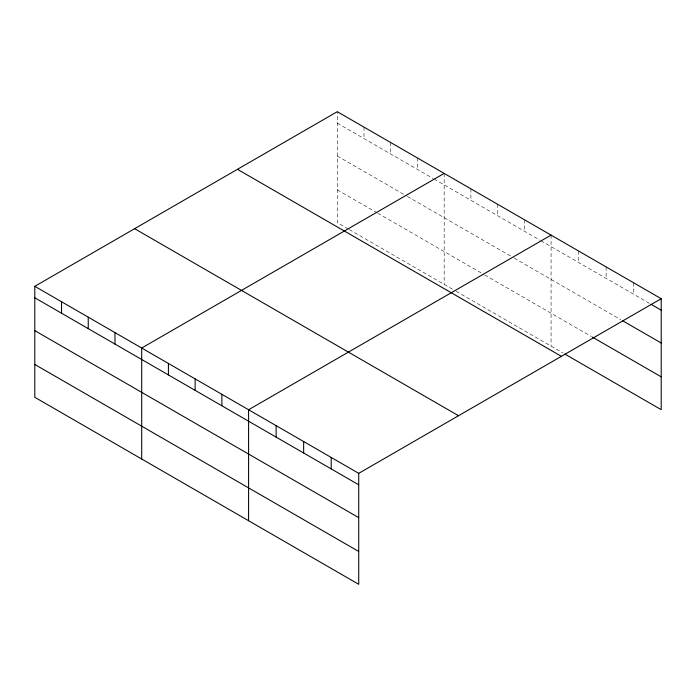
<?xml version="1.0" encoding="UTF-8"?>
<svg xmlns="http://www.w3.org/2000/svg" width="696" height="696" viewBox="0 0 696 696"><rect width="100%" height="100%" fill="white"/><g stroke="black" fill="none" stroke-linecap="round" stroke-linejoin="round"><path stroke-width="0.52" stroke-dasharray="3.48 2.61" d="M337.273 123.149L433.112 178.481M434.034 179.011L540.009 240.198M540.931 240.729L650.186 303.804M337.273 155.991L406.386 195.889M407.308 196.42L513.283 257.607M514.205 258.138L620.815 319.69M337.273 189.825L376.901 212.698M377.824 213.237L483.798 274.415M484.72 274.946L591.452 336.568M348.331 229.045L337.273 222.659L337.273 111.691M349.253 229.576L455.228 290.763M456.15 291.293L562.994 352.985M633.664 282.811L633.664 294.269M606.129 266.907L606.129 278.374M578.602 251.012L578.602 262.479M551.067 235.118L551.067 346.095M524.34 219.692L524.34 231.15M497.623 204.259L497.623 215.725M470.896 188.834L470.896 200.291M444.17 173.4L444.17 284.377M417.443 157.975L417.443 169.433M390.726 142.549L390.726 154.007M363.999 127.116L363.999 138.582"/><path stroke-width="1.04" d="M358.727 517.641L358.727 473.341L34.8 286.317L34.8 397.294L358.727 584.309L358.727 517.641L34.8 330.626M34.8 286.317L337.273 111.691L661.2 298.706L661.2 409.683L564.83 354.038M444.17 173.4L141.697 348.035L141.697 459.012M551.067 235.118L248.594 409.753L248.594 520.73M358.727 473.341L661.2 298.706M651.108 304.335L661.2 310.164M622.65 320.752L661.2 343.006M592.366 337.099L661.2 376.84M237.458 169.319L561.385 356.335M134.615 228.688L458.542 415.712M34.8 297.784L358.727 484.799M34.8 364.46L358.727 551.476M331.192 457.437L331.192 468.904M303.656 441.542L303.656 453.009M276.121 425.647L276.121 437.105M221.867 394.319L221.867 405.785M195.141 378.894L195.141 390.352M168.415 363.469L168.415 374.926M114.971 332.61L114.971 344.068M88.244 317.176L88.244 328.642M61.526 301.751L61.526 313.209"/></g></svg>
